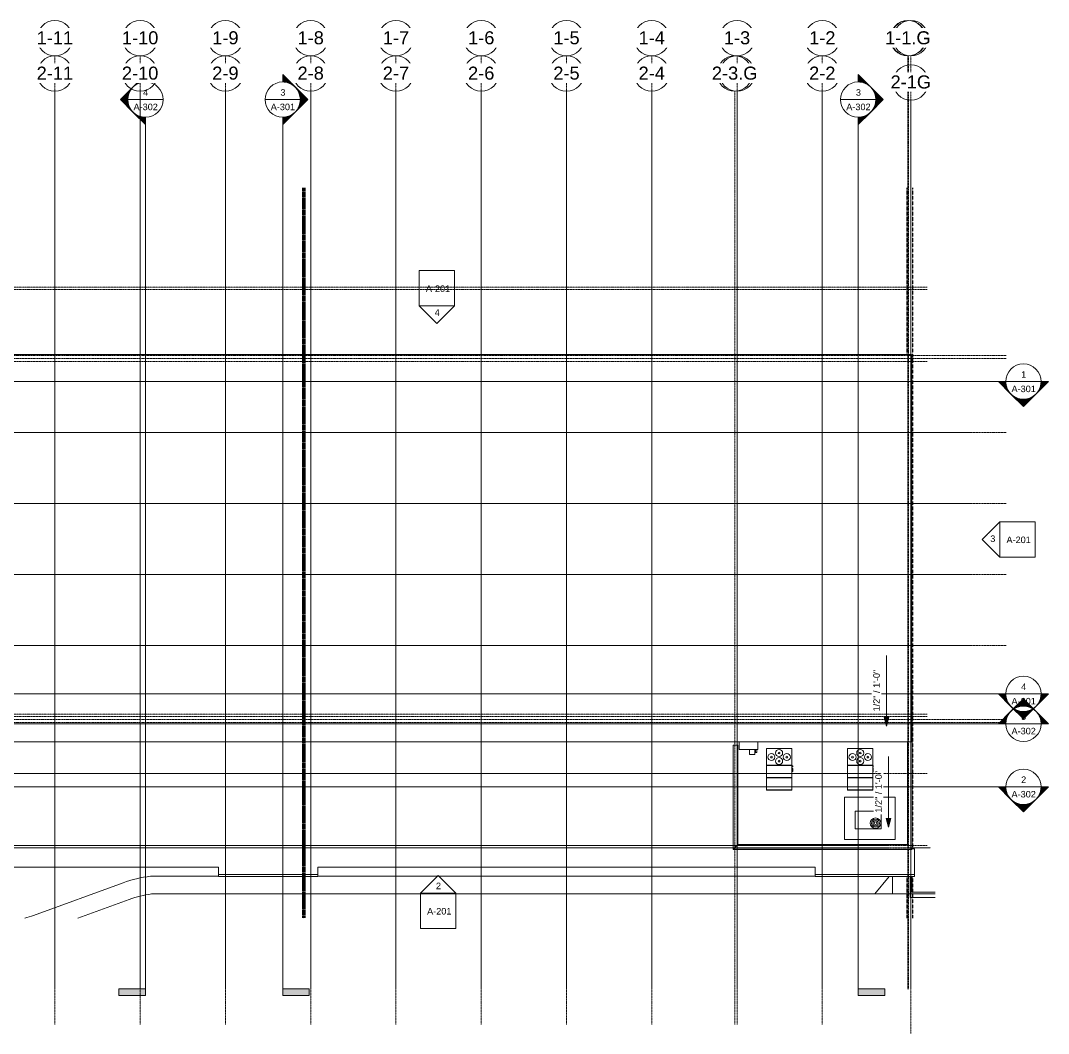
# Model space of a CAD drawing. Header units: inches. Extents: x 21400 to 32582, y -23426 to -19984.
# Drawn here: x 23259 to 26749, y -23426 to -19987 of the extents above; entities that cross this region are included whole.
import ezdxf

# ---------------------------------------------------------------- set-up
doc = ezdxf.new("R2010")
doc.units = ezdxf.units.IN
doc.header["$MEASUREMENT"] = 0
for name, pattern in [('Dash', [0.25, 0.125, -0.125]), ('Grid Line 1_2_', [0.875, 0.5, -0.125, 0.125, -0.125]), ('Hidden', [0.28125, 0.1875, -0.09375])]:
    doc.linetypes.add(name, pattern=pattern)
for name, color, linetype, lineweight in [('A-ANNO-MATC', 214, 'Dash', 140), ('A-DETL', 90, 'Continuous', 9), ('A-GLAZ-CWMG', 51, 'Continuous', 9), ('A-PROP-SBCK', 71, 'Hidden', 25), ('A-ROOF', 132, 'Continuous', 9), ('A-ROOF-OTLN', 132, 'Continuous', 9), ('A-WALL', 113, 'Continuous', 9), ('Conc', 7, 'Continuous', 9), ('EOP-PR', 4, 'Continuous', 9), ('G-ANNO-DIMS', 111, 'Continuous', 9), ('G-ANNO-SYMB', 111, 'Continuous', 9), ('M-EQPM', 50, 'Continuous', 9), ('S-GRID', 1, 'Continuous', 9), ('S-GRID-IDEN', 1, 'Continuous', 9)]:
    doc.layers.add(name, color=color, linetype=linetype, lineweight=lineweight)
doc.styles.add('Arial', font='arial.ttf', dxfattribs={"height": 44.258982})
doc.styles.add('Arial_1', font='arial.ttf', dxfattribs={"height": 22.129491})

# ---------------------------------------------------------------- blocks, each defined once
blk = doc.blocks.new('AHU-Rooftop-Carrier 48TC 15-28 ton - TC025-1347267-Roof Plan')
at = {"layer": 'M-EQPM'}
for p, q in [((-67.5, 43.2), (-70.7, 43.2)), ((-70.7, 43.2), (-70.7, -43.2)), ((-70.3, 42.5), (-70.3, -42.5)), ((70, 42.7), (-70, 42.7)), ((-44.1, 43.3), (-67.5, 43.3)), ((-67.5, 43.3), (-67.5, 42.7)), ((-67.5, 42.7), (-44.1, 42.7)), ((-44.1, 42.7), (-44.1, 43.3)), ((-20, 43.2), (-44.1, 43.2)), ((-29.1, 42.7), (-29.1, -42.7)), ((-28.1, 42.7), (-28.1, -42.7)), ((9.8, 43.3), (-20, 43.3)), ((-20, 43.3), (-20, 42.7)), ((-20, 42.7), (9.8, 42.7)), ((9.8, 42.7), (9.8, 43.3)), ((70.8, 43.2), (9.8, 43.2)), ((12.6, 42.7), (12.6, -42.7)), ((14.1, 42.7), (14.1, -42.7)), ((70.3, -42.5), (70.3, 42.5)), ((70.8, -43.2), (70.8, 43.2)), ((-70.7, -43.2), (-7.5, -43.2)), ((-70, -42.7), (70, -42.7)), ((2.5, -42.7), (-7.5, -42.7)), ((-7.5, -42.7), (-7.5, -46.3)), ((-7.5, -46.3), (2.5, -46.3)), ((2.5, -46.3), (2.5, -42.7)), ((2.5, -43.2), (8.1, -43.2)), ((11.6, -42.7), (8.1, -42.7)), ((8.1, -42.7), (8.1, -46.3)), ((8.1, -46.3), (11.6, -46.3)), ((11.6, -46.3), (11.6, -42.7)), ((11.6, -43.2), (70.8, -43.2))]:
    blk.add_line(p, q, dxfattribs=at)
for centre, radius in [((41.3, 26.2), 12), ((27.6, 0), 12), ((27.6, 0), 3), ((41.3, 26.2), 3), ((55, 0), 12), ((55, 0), 3), ((41.3, -26.2), 12), ((41.3, -26.2), 3)]:
    blk.add_circle(centre, radius, dxfattribs=at)
for centre, start, end in [((-70, 42.5), 90, 180), ((70, 42.5), 0, 90), ((-70, -42.5), 180, 270), ((70, -42.5), 270, 0)]:
    blk.add_arc(centre, 0.25, start, end, dxfattribs=at)
blk = doc.blocks.new('Carrier_48TC_Standard_Efficiency_Gas_Heat_Electric_Cooling_Packaged_Rooftop_Unit_3_to_15_nominal_tons - 12_5 ton 48TC__14-1350227-Roof Plan')
at = {"layer": 'M-EQPM'}
for p, q in [((-92.1, -77.8), (-92.1, 65.7)), ((-92.1, 65.7), (80.1, 65.7)), ((80.1, 65.7), (80.1, -77.8)), ((44.1, 29.7), (-44.1, 29.7)), ((-44.1, 29.7), (-44.1, -29.8)), ((44.1, -29.8), (44.1, 29.7)), ((44.2, 24.7), (44.1, 24.7)), ((44.1, 12.1), (44.2, 12.1)), ((44.2, 8.1), (44.1, 8.1)), ((44.1, 7.1), (44.2, 7.1)), ((44.2, 4.9), (44.1, 4.9)), ((44.2, 24.7), (44.2, 12.1)), ((44.2, 7.1), (44.2, 8.1)), ((44.2, 8.1), (44.2, 7.1)), ((44.2, 4.9), (44.2, -23.5)), ((-44.1, -29.8), (44.1, -29.8)), ((44.1, -23.5), (44.2, -23.5)), ((80.1, -77.8), (-92.1, -77.8))]:
    blk.add_line(p, q, dxfattribs=at)
for radius in [18, 13.5, 9, 4.5]:
    blk.add_circle((-25.1, 10.7), radius, dxfattribs=at)
blk = doc.blocks.new('he3xrtf - 115 V Single Phase-880047-Roof Plan')
at = {"layer": 'M-EQPM', "lineweight": 15}
for p, q in [((-2.7, 31.2), (-28.6, 31.2)), ((-28.6, 31.2), (-28.6, -31.2)), ((-45.4, -4), (-28.6, -4)), ((-45.4, -4), (-45.4, -22)), ((-28.6, -22), (-45.4, -22)), ((-38.7, -27.8), (-38.7, -23.8)), ((-28.6, -23.8), (-38.7, -23.8)), ((-38.7, -27.8), (-28.6, -27.8)), ((-28.6, -4), (-28.6, -22)), ((-28.6, -31.2), (-2.7, -31.2))]:
    blk.add_line(p, q, dxfattribs=at)
blk = doc.blocks.new('Rectangular Mullion - Profile_Polycarbonate_Upper and left-1189762-Roof Plan')
at = {"layer": 'A-GLAZ-CWMG'}
for p, q in [((26284.9, -22233.7), (26283.9, -22233.7)), ((26284.9, -22233.7), (26284.9, -22372.7)), ((26283.9, -22372.7), (26284.9, -22372.7))]:
    blk.add_line(p, q, dxfattribs=at)
blk = doc.blocks.new('Grid - Grid Head - Circle-14747-Roof Plan')
at = {"layer": 'S-GRID-IDEN'}
blk.add_circle((0, 0), 0.25, dxfattribs=at)
blk = doc.blocks.new('Section - 3_32_ x 3_8_-18514-Roof Plan')
at = {"layer": 'G-ANNO-SYMB'}
blk.add_hatch(color=256, dxfattribs=at).paths.add_polyline_path([(0, 0.375), (0, 0), (-0.09375, 0), (-0.09375, 0.375)], flags=0)
for p, q in [((0, 0.375), (-0.09375, 0.375)), ((-0.09375, 0.375), (-0.09375, 0)), ((0, 0), (0, 0.375)), ((-0.09375, 0), (0, 0))]:
    blk.add_line(p, q, dxfattribs=at)
blk = doc.blocks.new('Section - Section Head - Filled-1526-Roof Plan')
at = {"layer": 'G-ANNO-SYMB'}
h = blk.add_hatch(color=256, dxfattribs=at)
edge = h.paths.add_edge_path(flags=0)
edge.add_line((-0.427, 0.177), (-0.25, 0.354))
edge.add_line((-0.25, 0.354), (-0.25, 0.25))
edge.add_arc((-0.25, 0), 0.25, 90, 135)
h = blk.add_hatch(color=256, dxfattribs=at)
edge = h.paths.add_edge_path(flags=0)
edge.add_arc((-0.25, 0), 0.25, 45, 90)
edge.add_line((-0.25, 0.25), (-0.25, 0.354))
edge.add_line((-0.25, 0.354), (-0.073, 0.177))
h = blk.add_hatch(color=256, dxfattribs=at)
edge = h.paths.add_edge_path(flags=0)
edge.add_arc((-0.25, 0), 0.25, 137.9216, 180)
edge.add_line((-0.5, 0), (-0.604, 0))
edge.add_line((-0.604, 0), (-0.436, 0.168))
h = blk.add_hatch(color=256, dxfattribs=at)
edge = h.paths.add_edge_path(flags=0)
edge.add_line((-0.064, 0.168), (0.104, 0))
edge.add_line((0.104, 0), (0, 0))
edge.add_arc((-0.25, 0), 0.25, 0, 42.0784)
for p, q in [((-0.25, 0.354), (-0.604, 0)), ((-0.25, 0.354), (-0.427, 0.177)), ((-0.25, 0.354), (0.104, 0)), ((-0.25, 0.25), (-0.25, 0.354)), ((-0.073, 0.177), (-0.25, 0.354)), ((-0.25, 0.354), (-0.25, 0.25)), ((-0.436, 0.168), (-0.604, 0)), ((0.104, 0), (-0.064, 0.168)), ((-0.604, 0), (-0.5, 0)), ((0, 0), (0.104, 0)), ((-0.5, 0), (-0.604, 0)), ((0, 0), (0.104, 0))]:
    blk.add_line(p, q, dxfattribs=at)
for start, end in [(360, 180), (137.9216, 180), (90, 135), (45, 90), (0, 42.0784), (180, 360)]:
    blk.add_arc((-0.25, 0), 0.25, start, end, dxfattribs=at)
blk = doc.blocks.new('Elevation - Detail Number-93309-Roof Plan')
at = {"layer": 'G-ANNO-SYMB'}
for p, q in [((-0.25, -0.25), (-0.25, 0.25)), ((-0.25, 0.25), (0.25, 0.25)), ((0.25, 0.25), (0.25, -0.25)), ((0.25, -0.25), (-0.25, -0.25))]:
    blk.add_line(p, q, dxfattribs=at)
blk = doc.blocks.new('Elevation - Detail Number-93036-Roof Plan')
at = {"layer": 'G-ANNO-SYMB'}
for p, q in [((0, 0.25), (-0.25, 0)), ((0.25, 0), (0, 0.25)), ((-0.25, 0), (0.25, 0))]:
    blk.add_line(p, q, dxfattribs=at)

msp = doc.modelspace()

# ---------------------------------------------------------------- linework, layer by layer
at = {"layer": 'A-ANNO-MATC'}
msp.add_line((24220.4473, -20555.10083), (24220.4473, -23033.8711), dxfattribs=at)
at = {"layer": 'A-DETL', "linetype": 'Dash'}
for p, q in [((26284.8751, -22369.55281), (26348.4857, -22369.55281)), ((26286.20273, -22795.30281), (26348.4857, -22795.30281))]:
    msp.add_line(p, q, dxfattribs=at)
at = {"layer": 'A-PROP-SBCK'}
for p, q in [((26268.17763, -20555.09883), (26268.17763, -21120.45299)), ((26287.51523, -20555.09883), (26287.51523, -22799.17781)), ((26268.17763, -22893.14572), (26268.17763, -23034.05883)), ((26287.51523, -22893.14769), (26287.51523, -23034.05883))]:
    msp.add_line(p, q, dxfattribs=at)
at = {"layer": 'A-ROOF'}
for p, q in [((26283.89023, -21120.45299), (22778.13923, -21120.45299)), ((26283.89023, -22435.80381), (26283.89023, -21120.45299)), ((22778.13923, -22435.80381), (26283.89023, -22435.80381)), ((26294.39023, -22799.17781), (26285.14023, -22799.17781)), ((26294.39023, -22799.17781), (26294.39023, -22885.61531)), ((22778.14023, -22861.61531), (23930.39023, -22861.61531)), ((23930.39023, -22861.61531), (23930.39023, -22885.61531)), ((23930.39023, -22885.61531), (24267.89023, -22885.61531)), ((24267.89023, -22885.61531), (24267.89023, -22861.61531)), ((24267.89023, -22861.61531), (25956.89023, -22861.61531)), ((25956.89023, -22861.61531), (25956.89023, -22885.61531)), ((25956.89023, -22885.61531), (26294.39023, -22885.61531))]:
    msp.add_line(p, q, dxfattribs=at)
at = {"layer": 'A-ROOF-OTLN'}
for p, q in [((23930.39023, -22893.16462), (23930.39023, -22885.61531)), ((24267.89023, -22885.67781), (23930.39023, -22885.67781)), ((24267.89023, -22892.55281), (23930.39023, -22892.55281)), ((24267.89023, -22885.61531), (24267.89023, -22893.16462)), ((25956.89023, -22893.16462), (25956.89023, -22885.61531)), ((26294.39023, -22885.67781), (25956.89023, -22885.67781)), ((26294.39023, -22892.55281), (25956.89023, -22892.55281)), ((26294.39023, -22885.61531), (26294.39023, -22893.16462)), ((23930.39023, -22893.16462), (24267.89023, -22893.16462)), ((25956.89023, -22893.16462), (26294.39023, -22893.16462))]:
    msp.add_line(p, q, dxfattribs=at)
at = {"layer": 'A-WALL'}
for p, q in [((26283.89023, -22372.92781), (26286.20273, -22372.92781)), ((26285.70273, -22797.05281), (26285.70273, -22372.92781)), ((26286.20273, -22797.05281), (26286.20273, -22372.92781)), ((26269.70273, -22784.17781), (26269.70273, -22435.80381)), ((26270.20273, -22784.67781), (26270.20273, -22435.80381)), ((25678.01523, -22446.67781), (25694.51523, -22446.67781)), ((25678.01523, -22446.67781), (25678.01523, -22800.67781)), ((25678.51523, -22446.67781), (25678.51523, -22800.17781)), ((25694.01523, -22446.67781), (25694.01523, -22784.67781)), ((25694.51523, -22446.67781), (25694.51523, -22784.17781)), ((25678.01523, -22800.67781), (25694.51523, -22784.17781)), ((26270.20273, -22784.67781), (25694.01523, -22784.67781)), ((26269.70273, -22784.17781), (25694.51523, -22784.17781)), ((26285.14023, -22800.67781), (25678.01523, -22800.67781)), ((26285.14023, -22800.17781), (25678.51523, -22800.17781)), ((26286.20273, -22797.05281), (26282.57773, -22797.05281)), ((26285.14023, -22797.05281), (26285.14023, -22800.67781))]:
    msp.add_line(p, q, dxfattribs=at)
at = {"layer": 'Conc'}
for p, q in [((23700.11605, -22892.06748), (23930.39023, -22892.06748)), ((24267.89023, -22892.06748), (25956.89023, -22892.06748)), ((23303.21376, -23024.99334), (23607.32431, -22914.30615)), ((26278.89023, -22893.14681), (26278.89023, -22964.06748)), ((26284.89023, -22893.14742), (26284.89023, -22946.06748)), ((26158.89344, -22952.06748), (23703.90309, -22952.06748)), ((23453.73479, -23034.05883), (23627.84552, -22970.68771)), ((26363.9848, -22964.06748), (26278.89023, -22964.06748))]:
    msp.add_line(p, q, dxfattribs=at)
msp.add_arc((23200.60772, -22743.08555), 300, 283.95113511, 290, dxfattribs=at)
at = {"layer": 'EOP-PR'}
for p, q in [((26208.00001, -22893.1396), (26158.89344, -22952.06748)), ((26218.89344, -22893.14071), (26218.89344, -22952.06748)), ((26278.89023, -22952.06748), (26158.89344, -22952.06748)), ((26278.89023, -22952.06748), (26363.9848, -22952.06748)), ((26284.89023, -22946.06748), (26363.9848, -22946.06748))]:
    msp.add_line(p, q, dxfattribs=at)
for radius, start in [(420, 96.9548648), (360, 97.51288256)]:
    msp.add_arc((23750.97277, -23308.97705), radius, start, 110, dxfattribs=at)
at = {"layer": 'G-ANNO-SYMB'}
for p, q in [((23622.96338, -20255.10083), (23742.96338, -20255.10083)), ((24088.83531, -20255.10083), (24208.83531, -20255.10083)), ((26042.81696, -20255.10083), (26162.81696, -20255.10083)), ((23682.96338, -20315.10083), (23682.96338, -23273.8711)), ((24148.83531, -20315.10083), (24148.83531, -23273.8711)), ((26102.81696, -20315.10083), (26102.81696, -23273.8711)), ((26603.82365, -21212.52261), (21700.45903, -21212.52261)), ((26603.82365, -21212.52261), (26723.82365, -21212.52261)), ((26603.82365, -22272.83309), (21700.45903, -22272.83309)), ((26603.82365, -22272.83309), (26723.82365, -22272.83309)), ((26603.82365, -22374.35697), (21700.45903, -22374.35697)), ((26603.82365, -22374.35697), (26723.82365, -22374.35697)), ((26603.82365, -22588.63029), (21700.45903, -22588.63029)), ((26603.82365, -22588.63029), (26723.82365, -22588.63029))]:
    msp.add_line(p, q, dxfattribs=at)
at = {"layer": 'S-GRID', "linetype": 'Grid Line 1_2_'}
for p, q in [((23375.39023, -23275.7461), (23375.39023, -20106.62785)), ((23664.89023, -23275.7461), (23664.89023, -20106.62785)), ((23954.39023, -23275.7461), (23954.39023, -20106.62785)), ((24243.89023, -23275.7461), (24243.89023, -20106.62785)), ((24533.39023, -23275.7461), (24533.39023, -20106.62785)), ((24822.89023, -23275.7461), (24822.89023, -20106.62785)), ((25112.39023, -23275.7461), (25112.39023, -20106.62785)), ((25401.89023, -23275.7461), (25401.89023, -20106.62785)), ((25691.39023, -23275.7461), (25691.39023, -20106.62785)), ((25980.89023, -23275.7461), (25980.89023, -20106.62785)), ((26271.39023, -23275.7461), (26271.39023, -20106.62785)), ((26273.39023, -23275.7461), (26273.39023, -20106.62785)), ((26281.39023, -23275.7461), (26281.39023, -20106.62785)), ((23375.39023, -23395.7461), (23375.39023, -20226.62785)), ((23664.89023, -23395.7461), (23664.89023, -20226.62785)), ((23954.39023, -23395.7461), (23954.39023, -20226.62785)), ((24243.89023, -23395.7461), (24243.89023, -20226.62785)), ((24533.39023, -23395.7461), (24533.39023, -20226.62785)), ((24822.89023, -23395.7461), (24822.89023, -20226.62785)), ((25112.39023, -23395.7461), (25112.39023, -20226.62785)), ((25401.89023, -23395.7461), (25401.89023, -20226.62785)), ((25683.39023, -23395.7461), (25683.39023, -20226.62785)), ((25691.39023, -23395.7461), (25691.39023, -20226.62785)), ((25980.89023, -23395.7461), (25980.89023, -20226.62785)), ((26281.39023, -23425.7461), (26281.39023, -20256.62785)), ((26605.69865, -21124.30281), (21698.58403, -21124.30281)), ((26605.69865, -21134.30281), (21698.58403, -21134.30281)), ((26336.79034, -21143.80281), (21698.58403, -21143.80281)), ((26487.69865, -21385.05281), (21580.58403, -21385.05281)), ((26605.69865, -21385.05281), (21698.58403, -21385.05281)), ((26487.69865, -21626.30281), (21580.58403, -21626.30281)), ((26605.69865, -21626.30281), (21698.58403, -21626.30281)), ((26487.69865, -21867.55281), (21580.58403, -21867.55281)), ((26605.69865, -21867.55281), (21698.58403, -21867.55281)), ((26487.69865, -22108.80281), (21580.58403, -22108.80281)), ((26605.69865, -22108.80281), (21698.58403, -22108.80281)), ((26521.69865, -22359.55281), (21614.58403, -22359.55281)), ((26336.79034, -22350.05281), (21698.58403, -22350.05281)), ((26605.69865, -22359.55281), (21698.58403, -22359.55281)), ((26605.69865, -22369.55281), (21698.58403, -22369.55281)), ((26336.79034, -22543.05281), (21698.58403, -22543.05281)), ((26204.79034, -22787.30281), (21566.58403, -22787.30281)), ((26336.79034, -22787.30281), (21698.58403, -22787.30281)), ((26204.79034, -22795.30281), (21566.58403, -22795.30281)), ((26336.79034, -22795.30281), (21698.58403, -22795.30281))]:
    msp.add_line(p, q, dxfattribs=at)

# ---------------------------------------------------------------- block references
at = {"layer": 'A-GLAZ-CWMG'}
msp.add_blockref('Rectangular Mullion - Profile_Polycarbonate_Upper and left-1189762-Roof Plan', (0, 0), dxfattribs=at)
at = {"layer": 'G-ANNO-SYMB', "extrusion": (0, 0, -1), "xscale": 239.9999999999998, "yscale": 239.9999999999998, "zscale": 239.9999999999998}
for name, p, rotation in [('Section - Section Head - Filled-1526-Roof Plan', (-23682.96338, -20315.10083), 270.0000000000003), ('Elevation - Detail Number-93036-Roof Plan', (-24672.2257, -20955.39794), 180), ('Section - 3_32_ x 3_8_-18514-Roof Plan', (-24148.83531, -23273.8711), 90.00000000000053), ('Section - 3_32_ x 3_8_-18514-Roof Plan', (-26102.81696, -23273.8711), 90.00000000000053)]:
    msp.add_blockref(name, p, dxfattribs=dict(at, rotation=rotation))
at = {"layer": 'G-ANNO-SYMB', "xscale": 239.9999999999998, "yscale": 239.9999999999998, "zscale": 239.9999999999998}
for name, p, rotation in [('Section - Section Head - Filled-1526-Roof Plan', (24148.83531, -20315.10083), 269.9999999999996), ('Section - Section Head - Filled-1526-Roof Plan', (26102.81696, -20315.10083), 269.9999999999996), ('Section - Section Head - Filled-1526-Roof Plan', (26603.82365, -21212.52261), 180), ('Section - Section Head - Filled-1526-Roof Plan', (26603.82365, -22272.83309), 180), ('Section - Section Head - Filled-1526-Roof Plan', (26603.82365, -22588.63029), 180), ('Section - 3_32_ x 3_8_-18514-Roof Plan', (23682.96338, -23273.8711), 89.99999999999947)]:
    msp.add_blockref(name, p, dxfattribs=dict(at, rotation=rotation))
for name, p in [('Elevation - Detail Number-93309-Roof Plan', (24672.2257, -20895.39794)), ('Elevation - Detail Number-93309-Roof Plan', (26643.45732, -21748.17163)), ('Elevation - Detail Number-93036-Roof Plan', (24676.48128, -22949.3154)), ('Elevation - Detail Number-93309-Roof Plan', (24676.48128, -23009.3154))]:
    msp.add_blockref(name, p, dxfattribs=at)
at = {"layer": 'G-ANNO-SYMB', "extrusion": (0, 0, -1), "xscale": 239.9999999999998, "yscale": 239.9999999999998, "zscale": 239.9999999999998}
msp.add_blockref('Section - Section Head - Filled-1526-Roof Plan', (-26603.82365, -22374.35697), dxfattribs=at)
at = {"layer": 'M-EQPM'}
for name, p, rotation in [('he3xrtf - 115 V Single Phase-880047-Roof Plan', (25730.27312, -22433.12733), 89.99999999999991), ('AHU-Rooftop-Carrier 48TC 15-28 ton - TC025-1347267-Roof Plan', (25834.26523, -22528.67781), 89.99999999999955), ('AHU-Rooftop-Carrier 48TC 15-28 ton - TC025-1347267-Roof Plan', (26109.64023, -22528.67781), 89.99999999999991), ('Carrier_48TC_Standard_Efficiency_Gas_Heat_Electric_Cooling_Packaged_Rooftop_Unit_3_to_15_nominal_tons - 12_5 ton 48TC__14-1350227-Roof Plan', (26136.54379, -22701.30281), 180)]:
    msp.add_blockref(name, p, dxfattribs=dict(at, rotation=rotation))
at = {"layer": 'S-GRID-IDEN', "xscale": 239.9999999999998, "yscale": 239.9999999999998, "zscale": 239.9999999999998}
for p in [(23375.39023, -20046.62785), (23664.89023, -20046.62785), (23954.39023, -20046.62785), (24243.89023, -20046.62785), (24533.39023, -20046.62785), (24822.89023, -20046.62785), (25112.39023, -20046.62785), (25401.89023, -20046.62785), (25691.39023, -20046.62785), (25980.89023, -20046.62785), (26281.39023, -20046.62785), (23375.39023, -20166.62785), (23664.89023, -20166.62785), (23954.39023, -20166.62785), (24243.89023, -20166.62785), (24533.39023, -20166.62785), (24822.89023, -20166.62785), (25112.39023, -20166.62785), (25401.89023, -20166.62785), (25691.39023, -20166.62785), (25980.89023, -20166.62785), (26281.39023, -20196.62785)]:
    msp.add_blockref('Grid - Grid Head - Circle-14747-Roof Plan', p, dxfattribs=at)

# ---------------------------------------------------------------- texts
at = {"layer": 'G-ANNO-SYMB', "attachment_point": 2, "line_spacing_factor": 0.938532, "style": 'Arial_1'}
for s, insert, char_height, width in [('4', (23683.7318, -20219.67802), 22.12949, 20.52), ('3', (24149.60374, -20219.67802), 22.12949, 20.52), ('3', (26103.58538, -20219.67802), 22.12949, 20.52), ('A-302', (23683.7318, -20268.76863), 22.129491, 98.28), ('A-301', (24149.60374, -20268.76863), 22.129491, 98.28), ('A-302', (26103.58538, -20268.76863), 22.129491, 98.28), ('1', (26664.59208, -21177.0998), 22.12949, 20.52), ('A-301', (26664.59208, -21226.19041), 22.129491, 98.28), ('4', (26664.59208, -22237.41028), 22.12949, 20.52), ('A-301', (26664.59208, -22286.50089), 22.129491, 98.28), ('5', (26664.59208, -22338.93416), 22.12949, 20.52), ('A-302', (26664.59208, -22388.02477), 22.129491, 98.28), ('2', (26664.59208, -22553.20748), 22.12949, 20.52), ('A-302', (26664.59208, -22602.29809), 22.129491, 98.28)]:
    msp.add_mtext(s, dxfattribs=dict(at, insert=insert, char_height=char_height, width=width))

# ---------------------------------------------------------------- next in the draw order: texts
at = {"layer": 'G-ANNO-DIMS', "char_height": 22.129491, "width": 168.21, "attachment_point": 1, "rotation": 90, "line_spacing_factor": 0.938532, "style": 'Arial_1', "bg_fill": 3, "box_fill_scale": 1.25, "bg_fill_color": 0, "bg_fill_transparency": 0}
for insert in [(26153.86961, -22332.27898), (26160.75424, -22675.88546)]:
    msp.add_mtext('1/2" / 1\'-0"', dxfattribs=dict(at, insert=insert))
at = {"layer": 'G-ANNO-SYMB', "attachment_point": 2, "line_spacing_factor": 0.938532, "style": 'Arial_1', "bg_fill": 3, "box_fill_scale": 1.25, "bg_fill_color": 0, "bg_fill_transparency": 0}
for s, insert, char_height, width in [('A-201', (24676.21963, -20885.86436), 22.129491, 98.28), ('4', (24673.52068, -20967.11934), 22.12949, 20.52), ('A-201', (26647.45125, -21738.63805), 22.129491, 98.28), ('2', (24677.77625, -22913.75809), 22.12949, 20.52), ('A-201', (24680.4752, -22999.78182), 22.129491, 98.28)]:
    msp.add_mtext(s, dxfattribs=dict(at, insert=insert, char_height=char_height, width=width))
at = {"layer": 'S-GRID-IDEN', "char_height": 44.258982, "attachment_point": 2, "line_spacing_factor": 0.938532, "style": 'Arial', "bg_fill": 3, "box_fill_scale": 1.25, "bg_fill_color": 0, "bg_fill_transparency": 0}
for s, insert, width in [('1-11', (23375.37869, -20023.03568), 147.42), ('1-10', (23664.87869, -20023.03568), 147.42), ('1-9', (23954.37869, -20023.03568), 106.38), ('1-8', (24243.87869, -20023.03568), 106.38), ('1-7', (24533.37869, -20023.03568), 106.38), ('1-6', (24822.87869, -20023.03568), 106.38), ('1-5', (25112.37869, -20023.03568), 106.38), ('1-4', (25401.87869, -20023.03568), 106.38), ('1-3', (25691.37869, -20023.03568), 106.38), ('1-2', (25980.87869, -20023.03568), 106.38), ('1-1G', (26281.37869, -20023.03568), 163.62), ('2-11', (23375.37869, -20143.03568), 147.42), ('2-10', (23664.87869, -20143.03568), 147.42), ('2-9', (23954.37869, -20143.03568), 106.38), ('2-8', (24243.87869, -20143.03568), 106.38), ('2-7', (24533.37869, -20143.03568), 106.38), ('2-6', (24822.87869, -20143.03568), 106.38), ('2-5', (25112.37869, -20143.03568), 106.38), ('2-4', (25401.87869, -20143.03568), 106.38), ('2-3', (25691.37869, -20143.03568), 106.38), ('2-2', (25980.87869, -20143.03568), 106.38), ('2-1G', (26281.37869, -20173.03568), 163.62)]:
    msp.add_mtext(s, dxfattribs=dict(at, insert=insert, width=width))

# ---------------------------------------------------------------- next in the draw order: hatches: boundary and pattern name
at = {"layer": 'G-ANNO-DIMS'}
for points in [[(26198.61448, -22382.19148), (26206.65296, -22352.19148), (26190.57601, -22352.19148)], [(26205.49911, -22725.79796), (26213.53759, -22695.79796), (26197.46064, -22695.79796)]]:
    msp.add_hatch(color=256, dxfattribs=at).paths.add_polyline_path(points, flags=0)

# ---------------------------------------------------------------- next in the draw order: linework, layer by layer
for p, q in [((26198.61448, -22142.19148), (26198.61448, -22382.19148)), ((26206.65296, -22352.19148), (26190.57601, -22352.19148)), ((26190.57601, -22352.19148), (26198.61448, -22382.19148)), ((26198.61448, -22382.19148), (26206.65296, -22352.19148)), ((26205.49911, -22485.79796), (26205.49911, -22725.79796)), ((26213.53759, -22695.79796), (26197.46064, -22695.79796)), ((26197.46064, -22695.79796), (26205.49911, -22725.79796)), ((26205.49911, -22725.79796), (26213.53759, -22695.79796))]:
    msp.add_line(p, q, dxfattribs=at)
at = {"layer": 'S-GRID', "linetype": 'Grid Line 1_2_'}
for p, q in [((26336.79034, -20891.55281), (21698.58403, -20891.55281)), ((26336.79034, -20899.55281), (21698.58403, -20899.55281)), ((26336.79034, -22342.05281), (21698.58403, -22342.05281)), ((26180.79034, -22543.05281), (21542.58403, -22543.05281))]:
    msp.add_line(p, q, dxfattribs=at)

# ---------------------------------------------------------------- next in the draw order: block references
at = {"layer": 'G-ANNO-SYMB', "xscale": 239.9999999999998, "yscale": 239.9999999999998, "zscale": 239.9999999999998, "rotation": 90}
msp.add_blockref('Elevation - Detail Number-93036-Roof Plan', (26583.45732, -21748.17163), dxfattribs=at)
at = {"layer": 'S-GRID-IDEN', "xscale": 239.9999999999998, "yscale": 239.9999999999998, "zscale": 239.9999999999998}
for p in [(26273.39023, -20046.62785), (25683.39023, -20166.62785)]:
    msp.add_blockref('Grid - Grid Head - Circle-14747-Roof Plan', p, dxfattribs=at)

# ---------------------------------------------------------------- next in the draw order: texts
at = {"layer": 'G-ANNO-SYMB', "insert": (26559.81797, -21734.95871), "char_height": 22.12949, "width": 20.52, "attachment_point": 2, "line_spacing_factor": 0.938532, "style": 'Arial_1', "bg_fill": 3, "box_fill_scale": 1.25, "bg_fill_color": 0, "bg_fill_transparency": 0}
msp.add_mtext('3', dxfattribs=at)
at = {"layer": 'S-GRID-IDEN', "char_height": 44.258982, "attachment_point": 2, "line_spacing_factor": 0.938532, "style": 'Arial', "bg_fill": 3, "box_fill_scale": 1.25, "bg_fill_color": 0, "bg_fill_transparency": 0}
for s, insert, width in [('2-1', (26273.37869, -20023.03568), 106.38), ('2-3.G', (25683.37869, -20143.03568), 184.14)]:
    msp.add_mtext(s, dxfattribs=dict(at, insert=insert, width=width))

# ---------------------------------------------------------------- next in the draw order: block references
at = {"layer": 'S-GRID-IDEN', "xscale": 239.9999999999998, "yscale": 239.9999999999998, "zscale": 239.9999999999998}
msp.add_blockref('Grid - Grid Head - Circle-14747-Roof Plan', (26271.39023, -20046.62785), dxfattribs=at)

# ---------------------------------------------------------------- next in the draw order: texts
at = {"layer": 'S-GRID-IDEN', "insert": (26271.37869, -20023.03568), "char_height": 44.258982, "width": 184.14, "attachment_point": 2, "line_spacing_factor": 0.938532, "style": 'Arial', "bg_fill": 3, "box_fill_scale": 1.25, "bg_fill_color": 0, "bg_fill_transparency": 0}
msp.add_mtext('1-1.G', dxfattribs=at)

doc.saveas('drawing.dxf')
